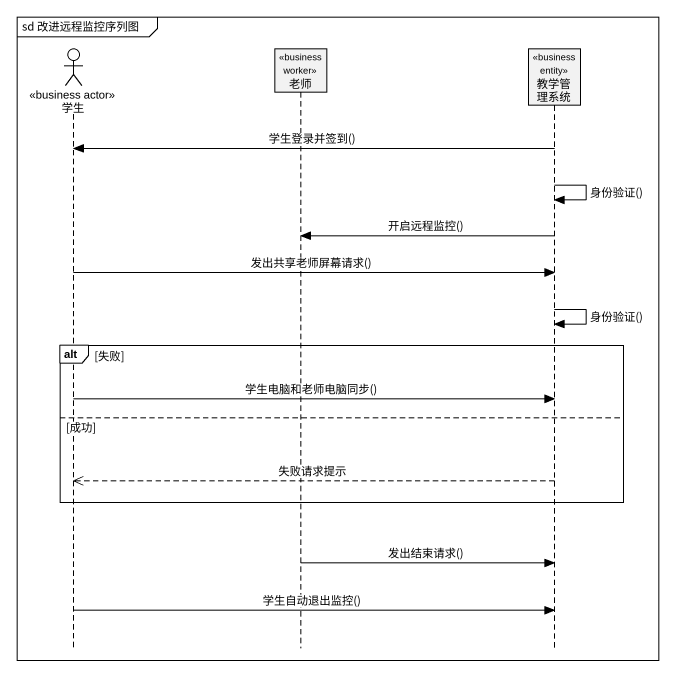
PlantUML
@startuml
mainframe sd 改进远程监控序列图
hide footbox
actor 学生 <<business actor>>
participant 老师 <<business worker>>
participant 教学管理系统 <<business entity>>

教学管理系统 -> 学生 : 学生登录并签到()
教学管理系统 -> 教学管理系统 : 身份验证()
教学管理系统 -> 老师 : 开启远程监控()
学生 -> 教学管理系统 : 发出共享老师屏幕请求()
教学管理系统 -> 教学管理系统 : 身份验证()
alt 失败
  学生 -> 教学管理系统 : 学生电脑和老师电脑同步()
else 成功
  教学管理系统 -->> 学生 : 失败请求提示
end
老师 -> 教学管理系统 : 发出结束请求()
学生 -> 教学管理系统 : 学生自动退出监控()
@enduml
